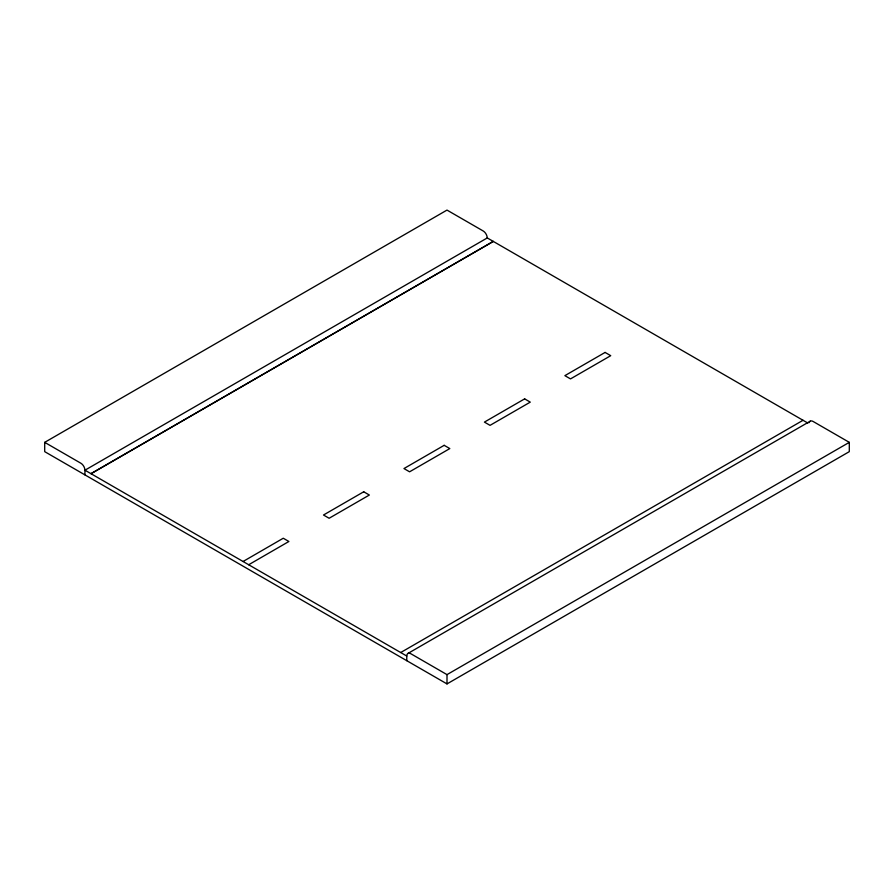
<?xml version="1.0" encoding="UTF-8"?>
<svg xmlns="http://www.w3.org/2000/svg" width="894" height="894" viewBox="0 0 894 894"><rect width="100%" height="100%" fill="white"/><g stroke="black" fill="none" stroke-linecap="round" stroke-linejoin="round"><path stroke-width="1.34" d="M809.215 422.616A5.688 3.285 60 0 1 813.093 421.454L849.3 442.351L849.3 451.649L447 683.91L44.7 451.649L44.7 442.351L447 210.09L483.207 230.987A5.688 3.285 60 0 1 487.23 237.916L807.863 423.074M248.666 564.762L288.896 541.485L283.264 538.233L243.034 561.51M407.966 653.425L810.266 421.163M44.7 442.351L80.907 463.26A5.688 3.285 60 0 1 84.93 470.177L406.77 656.04A5.688 3.285 60 0 1 410.793 653.715L447 674.624L849.3 442.351M803.035 420.292L400.736 652.508M487.23 237.96L84.93 470.222L84.93 474.87M447 674.624L447 683.91M406.77 655.995L406.77 660.688M493.264 241.402L90.965 473.708L493.264 241.447M363.724 491.778L323.494 515.011L329.126 518.263L369.356 495.03L363.724 491.778M444.184 445.324L403.954 468.557L409.586 471.808L449.816 448.576L444.184 445.324M524.644 398.869L484.414 422.102L490.046 425.354L530.276 402.121L524.644 398.869M605.104 352.426L564.874 375.648L570.506 378.9L610.736 355.678L605.104 352.426"/></g></svg>
